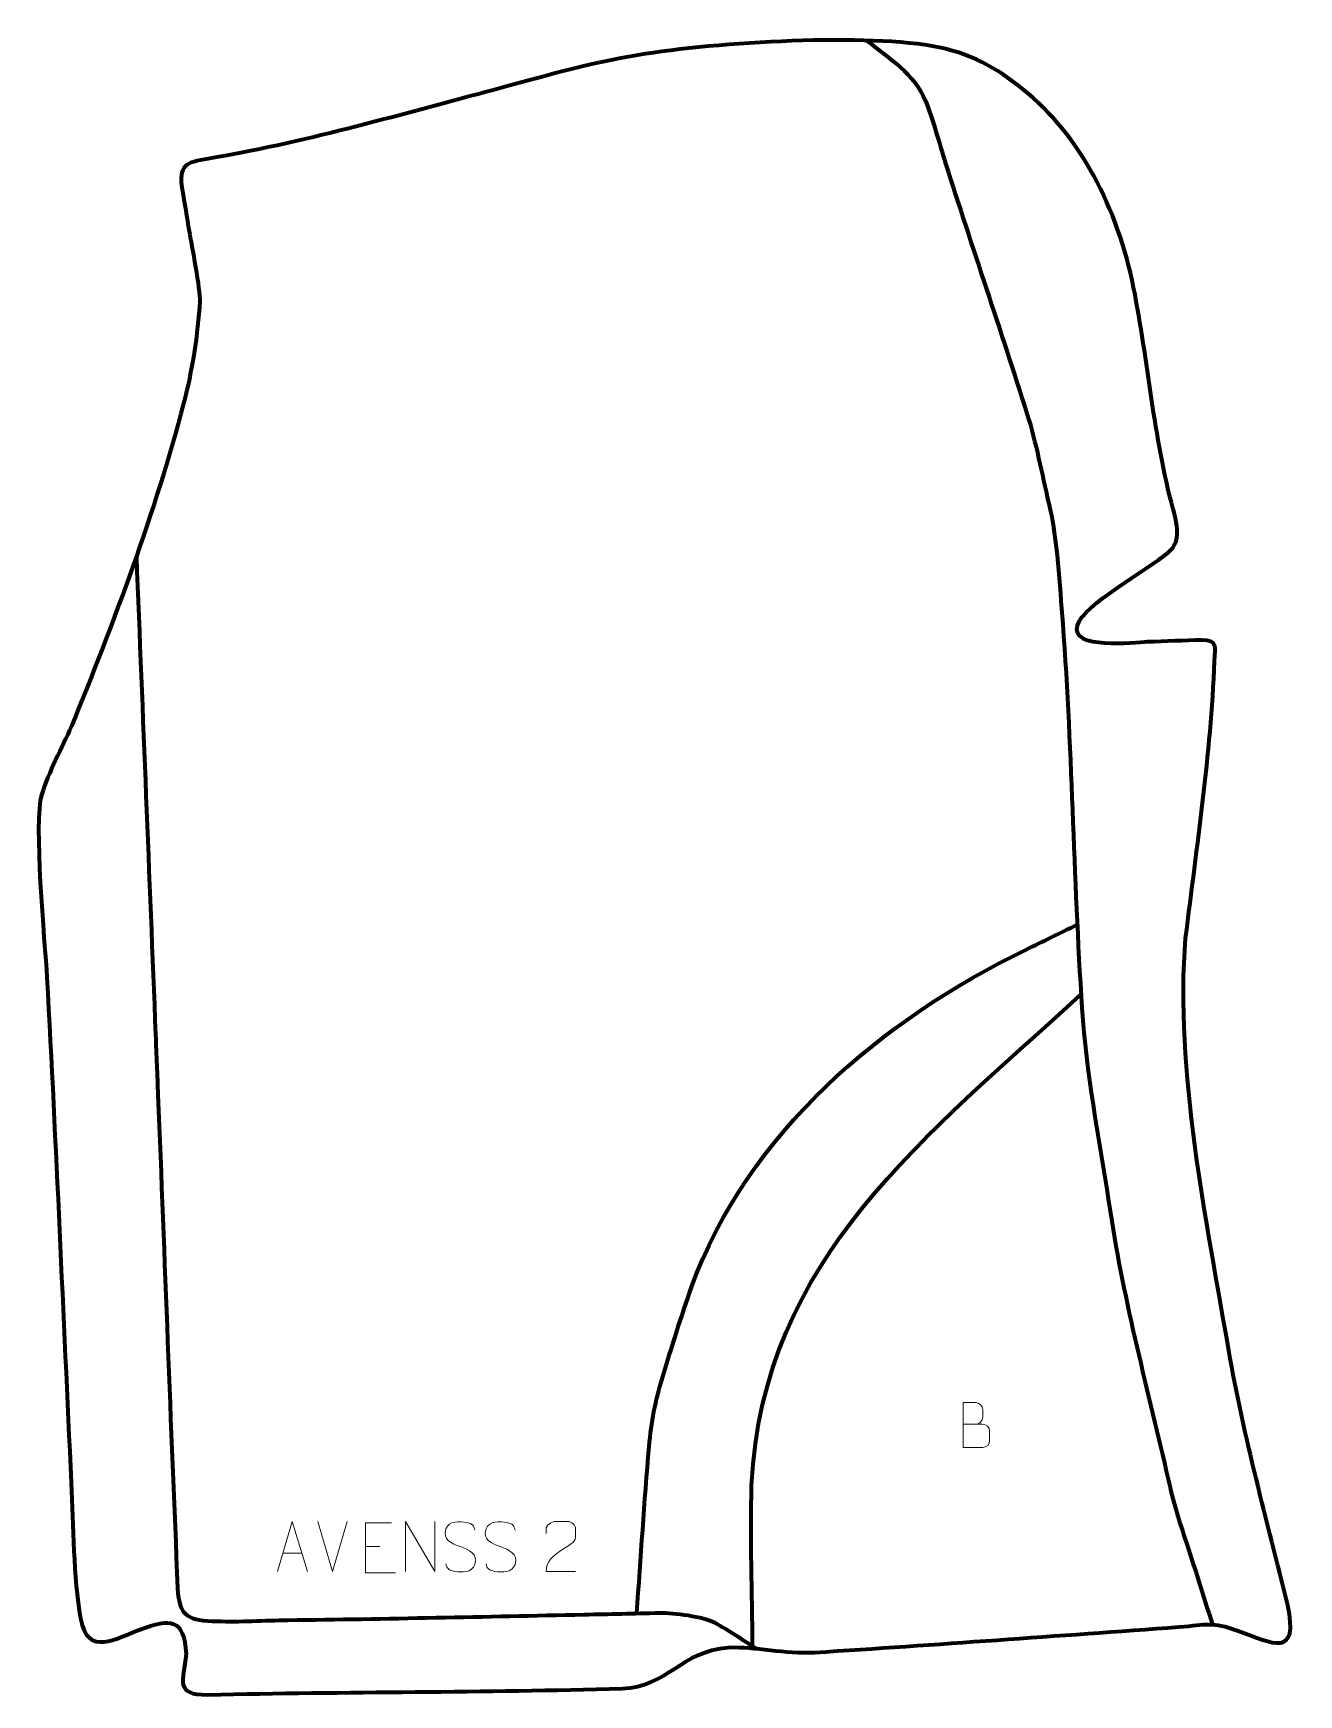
# Model space of a CAD drawing. Header units: millimetres. Extents: x -546 to 84, y -31 to 796.
import ezdxf

# ---------------------------------------------------------------- set-up
doc = ezdxf.new("R2010")
doc.units = ezdxf.units.MM
doc.header["$MEASUREMENT"] = 0
doc.layers.add('layer 2', color=7, linetype='Continuous')
doc.layers.add('layer 3', color=7, linetype='Continuous')

msp = doc.modelspace()

# ---------------------------------------------------------------- linework, layer by layer
at = {"layer": 'layer 2', "color": 142, "lineweight": 158}
for points, knots in [([(-131.5028, 792.4642), (-120.6033, 783.9437), (-107.6252, 775.5164), (-102.2454, 762.4527), (-102.2454, 762.4527), (-98.5014, 753.3611), (-95.2609, 740.8668), (-92.2095, 731.2425), (-92.2095, 731.2425), (-78.9459, 689.4938), (-64.7267, 647.9916), (-51.5329, 606.2738), (-51.5329, 606.2738), (-47.2848, 592.8415), (-44.2585, 576.6019), (-40.9622, 562.6233), (-40.9622, 562.6233), (-36.2976, 542.8424), (-35.5472, 522.4254), (-33.92, 502.2246), (-33.92, 502.2246), (-28.9413, 436.4003), (-28.6317, 370.3508), (-23.8757, 304.7069), (-23.8757, 304.7069), (-21.4145, 273.1723), (-14.8012, 240.4997), (-10.1748, 209.0084), (-10.1748, 209.0084), (-3.5363, 164.9209), (8.6297, 120.0516), (18.5778, 76.4394), (18.5778, 76.4394), (21.0978, 65.3918), (23.3456, 57.8228), (26.9094, 47.0755), (26.9094, 47.0755), (31.6124, 32.8924), (36.0584, 18.4553), (40.6036, 4.2007)], [0, 0, 0, 0, 0.09090909, 0.09090909, 0.09090909, 0.09090909, 0.18181818, 0.18181818, 0.18181818, 0.18181818, 0.27272727, 0.27272727, 0.27272727, 0.27272727, 0.36363636, 0.36363636, 0.36363636, 0.36363636, 0.45454545, 0.45454545, 0.45454545, 0.45454545, 0.54545455, 0.54545455, 0.54545455, 0.54545455, 0.63636364, 0.63636364, 0.63636364, 0.63636364, 0.72727273, 0.72727273, 0.72727273, 0.72727273, 0.81818182, 0.81818182, 0.81818182, 0.81818182, 1, 1, 1, 1]), ([(-494.911, 535.6966), (-491.729, 456.3445), (-488.5471, 376.9924), (-485.3651, 297.6403), (-485.3651, 297.6403), (-484.9649, 287.6589), (-484.5646, 277.6775), (-484.1644, 267.6961), (-484.1644, 267.6961), (-480.8855, 185.9029), (-477.8959, 104.042), (-474.359, 22.2667), (-474.359, 22.2667), (-473.7196, 7.4836), (-468.6825, 6.3051), (-454.703, 5.8347), (-454.703, 5.8347), (-443.648, 5.4627), (-430.898, 6.2624), (-419.5661, 6.3987), (-419.5661, 6.3987), (-370.4239, 6.9898), (-321.2767, 8.131), (-272.1416, 9.165), (-272.1416, 9.165), (-259.6332, 9.428), (-247.1257, 9.7107), (-234.6184, 10.0181), (-234.6184, 10.0181), (-227.5765, 10.192), (-212.5105, 8.1482), (-207.0372, 5.1301), (-207.0372, 5.1301), (-200.29, 1.4096), (-192.7385, -3.6136), (-186.1207, -7.8043)], [0, 0, 0, 0, 0.1, 0.1, 0.1, 0.1, 0.2, 0.2, 0.2, 0.2, 0.3, 0.3, 0.3, 0.3, 0.4, 0.4, 0.4, 0.4, 0.5, 0.5, 0.5, 0.5, 0.6, 0.6, 0.6, 0.6, 0.7, 0.7, 0.7, 0.7, 0.8, 0.8, 0.8, 0.8, 1, 1, 1, 1]), ([(-245.888, 9.7477), (-243.7324, 37.3296), (-242.1983, 65.3385), (-239.7353, 92.816), (-239.7353, 92.816), (-238.6337, 105.1058), (-236.5981, 115.2372), (-233.1251, 127.0649), (-233.1251, 127.0649), (-228.6198, 141.6573), (-223.7664, 157.7), (-218.6192, 171.9873), (-218.6192, 171.9873), (-190.9713, 248.7303), (-123.5783, 305.4642), (-52.3009, 339.9378), (-52.3009, 339.9378), (-43.7606, 344.1244), (-35.2202, 348.3109), (-26.6799, 352.4974)], [0, 0, 0, 0, 0.16666667, 0.16666667, 0.16666667, 0.16666667, 0.33333333, 0.33333333, 0.33333333, 0.33333333, 0.5, 0.5, 0.5, 0.5, 0.66666667, 0.66666667, 0.66666667, 0.66666667, 1, 1, 1, 1]), ([(-188.2094, -6.475), (-188.3953, 19.7627), (-189.4575, 47.3468), (-188.6995, 73.4214), (-188.6995, 73.4214), (-183.5511, 186.9008), (-100.3693, 248.0785), (-24.7677, 317.8002)], [0, 0, 0, 0, 0.33333333, 0.33333333, 0.33333333, 0.33333333, 1, 1, 1, 1])]:
    msp.add_open_spline(points, degree=3, knots=knots, dxfattribs=at)
at = {"layer": 'layer 3', "color": 242, "lineweight": 158}
msp.add_open_spline([(-472.0901, 718.2793), (-474.0626, 730.3163), (-470.4427, 731.7726), (-459.1588, 733.6087), (-459.1588, 733.6087), (-414.3078, 740.9069), (-365.3801, 755.0832), (-321.2972, 766.7118), (-321.2972, 766.7118), (-300.6266, 772.1644), (-274.802, 779.9448), (-249.0128, 784.5497), (-249.0128, 784.5497), (-211.5249, 791.2435), (-136.2867, 796.0534), (-98.9203, 789.666), (-98.9203, 789.666), (-79.6801, 786.3771), (-66.8468, 778.706), (-53.592, 768.0733), (-53.592, 768.0733), (-25.4031, 745.4608), (-6.4919, 708.9844), (1.3938, 669.4838), (1.3938, 669.4838), (8.7799, 632.4853), (11.1933, 595.8176), (21.0771, 559.1628), (21.0771, 559.1628), (24.5296, 546.3588), (23.4206, 541.774), (18.4175, 537.5334), (18.4175, 537.5334), (8.0974, 528.7865), (-23.5126, 511.8423), (-26.6168, 501.3492), (-26.6168, 501.3492), (-30.281, 488.963), (1.5396, 492.9072), (8.3243, 493.1352), (8.3243, 493.1352), (17.1839, 493.4176), (26.5905, 493.9111), (35.386, 493.9942), (35.386, 493.9942), (43.3695, 494.0697), (41.9154, 490.9226), (41.6665, 483.6858), (41.6665, 483.6858), (39.736, 436.4353), (32.9797, 392.3823), (27.2584, 345.7163), (27.2584, 345.7163), (21.8798, 279.9064), (37.6903, 205.6588), (48.7388, 140.5238), (48.7388, 140.5238), (56.3124, 97.4173), (67.6675, 56.2173), (78.1208, 13.8443), (78.1208, 13.8443), (83.5715, -12.5479), (71.0714, -5.4093), (53.3491, 1.0863), (53.3491, 1.0863), (40.177, 5.9142), (37.8636, 4.0471), (24.0993, 3.0312), (24.0993, 3.0312), (-36.2808, -1.4184), (-96.8333, -5.791), (-157.2453, -9.7151), (-157.2453, -9.7151), (-172.5453, -10.521), (-186.6258, -6.5895), (-200.4709, -7.2205), (-200.4709, -7.2205), (-223.5266, -8.8926), (-230.9654, -26.9544), (-253.0983, -27.6205), (-253.0983, -27.6205), (-321.5907, -29.682), (-390.6951, -29.1285), (-459.3697, -30.7635), (-459.3697, -30.7635), (-476.254, -30.7673), (-471.3646, -24.3714), (-470.1883, -10.4501), (-470.1883, -10.4501), (-471.1428, 7.2166), (-477.8951, 7.3113), (-492.9822, 1.7671), (-492.9822, 1.7671), (-505.3154, -2.7651), (-518.9883, -12.0232), (-522.7544, 7.1293), (-522.7544, 7.1293), (-526.328, 28.0691), (-526.2738, 53.2368), (-527.3229, 74.786), (-527.3229, 74.786), (-531.3618, 158.5518), (-534.8482, 242.3417), (-539.4116, 326.0819), (-539.4116, 326.0819), (-540.5391, 344.2877), (-546.232, 403.5811), (-542.0197, 417.3926), (-542.0197, 417.3926), (-538.6799, 428.3433), (-531.8555, 440.4494), (-527.203, 451.1956), (-527.203, 451.1956), (-506.4152, 502.1961), (-485.2387, 558.5012), (-471.4208, 611.7417), (-471.4208, 611.7417), (-467.2635, 627.7597), (-464.2311, 646.2045), (-463.3632, 662.7236), (-463.3632, 662.7236), (-463.0756, 668.1979), (-467.4693, 690.6196), (-468.6292, 697.5163), (-468.6292, 697.5163), (-469.7928, 704.4358), (-470.9514, 711.3556), (-472.0901, 718.2793)], degree=3, knots=[0, 0, 0, 0, 0.03030303, 0.03030303, 0.03030303, 0.03030303, 0.06060606, 0.06060606, 0.06060606, 0.06060606, 0.09090909, 0.09090909, 0.09090909, 0.09090909, 0.12121212, 0.12121212, 0.12121212, 0.12121212, 0.15151515, 0.15151515, 0.15151515, 0.15151515, 0.18181818, 0.18181818, 0.18181818, 0.18181818, 0.21212121, 0.21212121, 0.21212121, 0.21212121, 0.24242424, 0.24242424, 0.24242424, 0.24242424, 0.27272727, 0.27272727, 0.27272727, 0.27272727, 0.3030303, 0.3030303, 0.3030303, 0.3030303, 0.33333333, 0.33333333, 0.33333333, 0.33333333, 0.36363636, 0.36363636, 0.36363636, 0.36363636, 0.39393939, 0.39393939, 0.39393939, 0.39393939, 0.42424242, 0.42424242, 0.42424242, 0.42424242, 0.45454545, 0.45454545, 0.45454545, 0.45454545, 0.48484848, 0.48484848, 0.48484848, 0.48484848, 0.51515152, 0.51515152, 0.51515152, 0.51515152, 0.54545455, 0.54545455, 0.54545455, 0.54545455, 0.57575758, 0.57575758, 0.57575758, 0.57575758, 0.60606061, 0.60606061, 0.60606061, 0.60606061, 0.63636364, 0.63636364, 0.63636364, 0.63636364, 0.66666667, 0.66666667, 0.66666667, 0.66666667, 0.6969697, 0.6969697, 0.6969697, 0.6969697, 0.72727273, 0.72727273, 0.72727273, 0.72727273, 0.75757576, 0.75757576, 0.75757576, 0.75757576, 0.78787879, 0.78787879, 0.78787879, 0.78787879, 0.81818182, 0.81818182, 0.81818182, 0.81818182, 0.84848485, 0.84848485, 0.84848485, 0.84848485, 0.87878788, 0.87878788, 0.87878788, 0.87878788, 0.90909091, 0.90909091, 0.90909091, 0.90909091, 0.93939394, 0.93939394, 0.93939394, 0.93939394, 1, 1, 1, 1], dxfattribs=at)
at = {"layer": 'layer 3', "color": 250, "lineweight": 9}
for points, knots in [([(-83.5549, 103.8666), (-80.2959, 103.867), (-77.0365, 103.867), (-73.7768, 103.8666), (-73.7768, 103.8666), (-72.0075, 103.8511), (-70.2846, 102.2961), (-70.2846, 100.4603), (-70.2846, 100.4603), (-70.2849, 99.4495), (-70.2849, 96.7182), (-70.2846, 95.7071), (-70.2846, 95.7071), (-70.2687, 94.043), (-71.65, 92.2392), (-73.7294, 92.2544), (-73.7294, 92.2544), (-76.9894, 92.2547), (-80.2491, 92.2547), (-83.5084, 92.2544), (-83.5084, 92.2544), (-83.5084, 99.7048), (-83.5084, 107.1549), (-83.5084, 114.6047), (-83.5084, 114.6047), (-81.3823, 114.6047), (-79.2559, 114.6047), (-77.1294, 114.6047), (-77.1294, 114.6047), (-75.6239, 114.6205), (-73.7459, 112.9093), (-73.73, 111.1516), (-73.73, 111.1516), (-73.7304, 109.301), (-73.7304, 109.1703), (-73.73, 107.3194), (-73.73, 107.3194), (-73.7146, 105.4688), (-75.3755, 103.8511), (-77.1759, 103.8666)], [0, 0, 0, 0, 0.09090909, 0.09090909, 0.09090909, 0.09090909, 0.18181818, 0.18181818, 0.18181818, 0.18181818, 0.27272727, 0.27272727, 0.27272727, 0.27272727, 0.36363636, 0.36363636, 0.36363636, 0.36363636, 0.45454545, 0.45454545, 0.45454545, 0.45454545, 0.54545455, 0.54545455, 0.54545455, 0.54545455, 0.63636364, 0.63636364, 0.63636364, 0.63636364, 0.72727273, 0.72727273, 0.72727273, 0.72727273, 0.81818182, 0.81818182, 0.81818182, 0.81818182, 1, 1, 1, 1]), ([(-424.7203, 30.509), (-424.7203, 30.509), (-417.3493, 55.4625), (-417.3493, 55.4625), (-417.3493, 55.4625), (-417.3493, 55.4625), (-409.7794, 30.509), (-409.7794, 30.509)], [0, 0, 0, 0, 0.33333333, 0.33333333, 0.33333333, 0.33333333, 1, 1, 1, 1]), ([(-367.9599, 54.8654), (-367.9599, 54.8654), (-380.8338, 54.8654), (-380.8338, 54.8654), (-380.8338, 54.8654), (-380.8338, 54.8654), (-380.8338, 29.9118), (-380.8338, 29.9118), (-380.8338, 29.9118), (-380.8338, 29.9118), (-365.968, 29.9118), (-365.968, 29.9118)], [0, 0, 0, 0, 0.25, 0.25, 0.25, 0.25, 0.5, 0.5, 0.5, 0.5, 1, 1, 1, 1]), ([(-360.9931, 30.509), (-360.9931, 30.509), (-360.9931, 55.4625), (-360.9931, 55.4625), (-360.9931, 55.4625), (-360.9931, 55.4625), (-346.3383, 30.509), (-346.3383, 30.509), (-346.3383, 30.509), (-346.3383, 30.509), (-346.3383, 55.4625), (-346.3383, 55.4625)], [0, 0, 0, 0, 0.25, 0.25, 0.25, 0.25, 0.5, 0.5, 0.5, 0.5, 1, 1, 1, 1]), ([(-333.6657, 42.9857), (-337.914, 44.4561), (-342.8221, 46.2519), (-340.817, 51.7722), (-340.817, 51.7722), (-339.3135, 55.9121), (-334.0999, 55.5236), (-330.4963, 54.9225), (-330.4963, 54.9225), (-327.6357, 54.4453), (-326.771, 53.2321), (-326.4604, 51.148)], [0, 0, 0, 0, 0.25, 0.25, 0.25, 0.25, 0.5, 0.5, 0.5, 0.5, 1, 1, 1, 1]), ([(-313.6657, 42.9857), (-317.914, 44.4561), (-322.8221, 46.2519), (-320.817, 51.7722), (-320.817, 51.7722), (-319.3135, 55.9121), (-314.0999, 55.5236), (-310.4963, 54.9225), (-310.4963, 54.9225), (-307.6357, 54.4453), (-306.771, 53.2321), (-306.4604, 51.148)], [0, 0, 0, 0, 0.25, 0.25, 0.25, 0.25, 0.5, 0.5, 0.5, 0.5, 1, 1, 1, 1]), ([(-276.2943, 30.4986), (-281.2087, 30.4989), (-286.1231, 30.4989), (-291.0372, 30.4986), (-291.0372, 30.4986), (-291.0372, 40.4309), (-276.3862, 43.0721), (-276.2943, 47.3824), (-276.2943, 47.3824), (-276.2946, 48.8065), (-276.2946, 50.2302), (-276.2943, 51.6535), (-276.2943, 51.6535), (-276.3112, 53.7306), (-278.434, 55.4554), (-280.105, 55.4727), (-280.105, 55.4727), (-282.1782, 55.4723), (-284.2511, 55.4723), (-286.3235, 55.4727), (-286.3235, 55.4727), (-288.1456, 55.4892), (-290.9703, 53.6971), (-291.0372, 51.6035), (-291.0372, 51.6035), (-291.0372, 51.6035), (-291.0372, 49.5487), (-291.0372, 49.5487)], [0, 0, 0, 0, 0.125, 0.125, 0.125, 0.125, 0.25, 0.25, 0.25, 0.25, 0.375, 0.375, 0.375, 0.375, 0.5, 0.5, 0.5, 0.5, 0.625, 0.625, 0.625, 0.625, 0.75, 0.75, 0.75, 0.75, 1, 1, 1, 1]), ([(-333.6657, 42.9856), (-329.6471, 41.3389), (-324.6176, 39.4506), (-326.4516, 34.0903), (-326.4516, 34.0903), (-327.9114, 29.8239), (-332.8222, 30.0806), (-336.5483, 30.6353), (-336.5483, 30.6353), (-339.2983, 31.0451), (-340.5192, 32.2586), (-340.8972, 34.3708)], [0, 0, 0, 0, 0.25, 0.25, 0.25, 0.25, 0.5, 0.5, 0.5, 0.5, 1, 1, 1, 1]), ([(-313.6657, 42.9856), (-309.6471, 41.3389), (-304.6176, 39.4506), (-306.4516, 34.0903), (-306.4516, 34.0903), (-307.9114, 29.8239), (-312.8222, 30.0806), (-316.5483, 30.6353), (-316.5483, 30.6353), (-319.2983, 31.0451), (-320.5192, 32.2586), (-320.8972, 34.3708)], [0, 0, 0, 0, 0.25, 0.25, 0.25, 0.25, 0.5, 0.5, 0.5, 0.5, 1, 1, 1, 1])]:
    msp.add_open_spline(points, degree=3, knots=knots, dxfattribs=at)
for points in [[(-397.2498, 30.5089), (-397.2498, 30.5089), (-404.5716, 55.4625), (-404.5716, 55.4625)], [(-389.9279, 55.4625), (-389.9279, 55.4625), (-397.2497, 30.5089), (-397.2497, 30.5089)], [(-380.8338, 42.9857), (-380.8338, 42.9857), (-373.6657, 42.9857), (-373.6657, 42.9857)], [(-421.9977, 39.7584), (-421.9977, 39.7584), (-412.502, 39.7584), (-412.502, 39.7584)]]:
    msp.add_open_spline(points, degree=3, dxfattribs=at)

doc.saveas('drawing.dxf')
